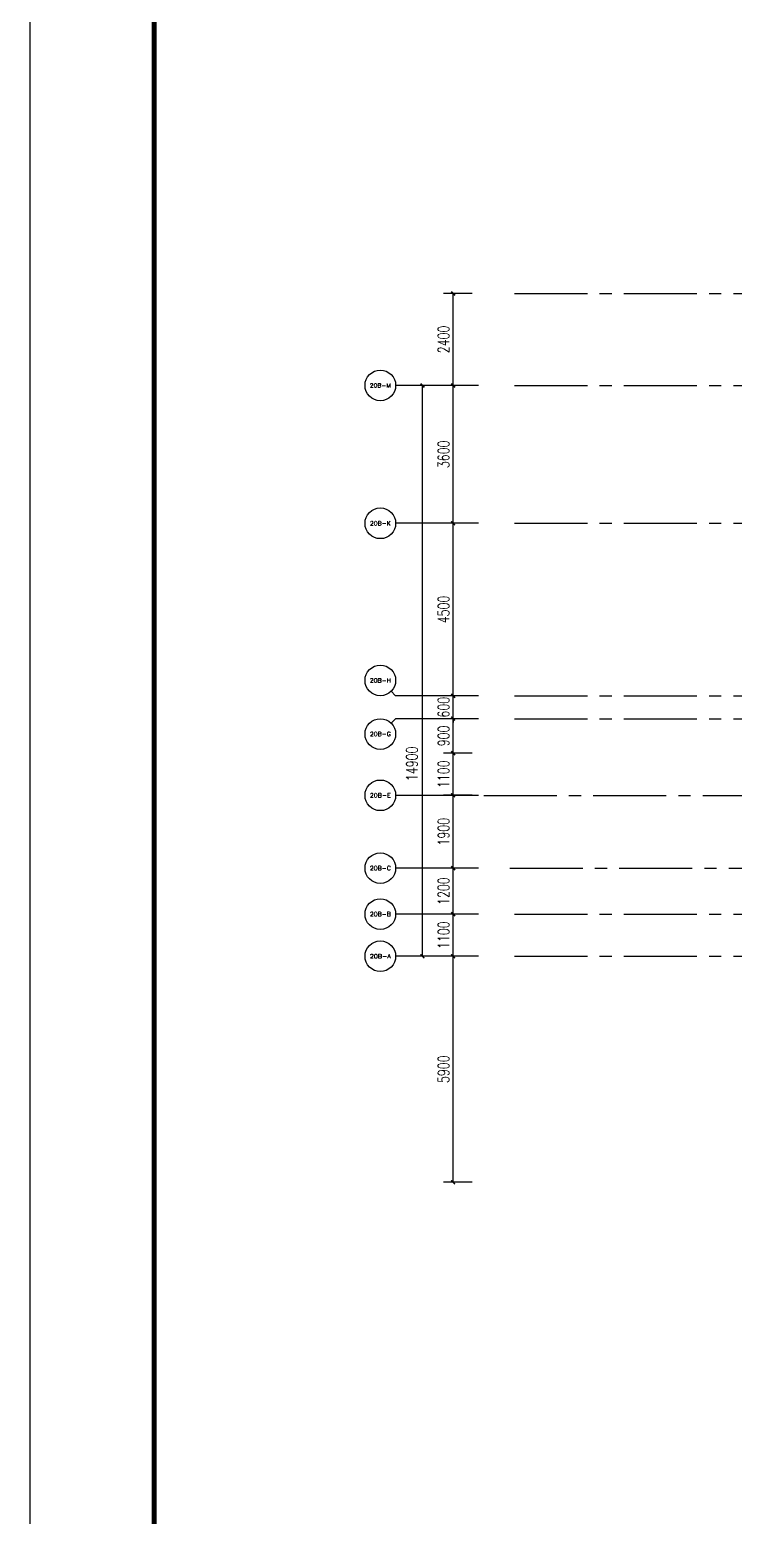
# Model space of a CAD drawing. Extents: x 296441 to 853063, y 459050 to 1117990.
# Drawn here: x 582499 to 600890, y 788820 to 827622 of the extents above; entities that cross this region are included whole.
import ezdxf
from ezdxf.enums import TextEntityAlignment as Align

# ---------------------------------------------------------------- set-up
doc = ezdxf.new("R2010")
doc.units = 0
doc.header["$LTSCALE"] = 1000
doc.linetypes.add('14-GRID$0$CENTER2', pattern=[28.575, 19.05, -3.175, 3.175, -3.175])
for name, color, linetype in [('14-GRID$0$G-GRID', 9, '14-GRID$0$CENTER2'), ('AXIS', 3, 'Continuous'), ('AXIS_TEXT', 7, 'Continuous'), ('G-GRID-IDEN', 4, 'Continuous'), ('G-GRID-TEXT', 33, 'Continuous'), ('PUB_DIM', 3, 'Continuous'), ('ZT1_通用--图框---PM、LM、DY、JD', 150, 'Continuous')]:
    doc.layers.add(name, color=color, linetype=linetype)
doc.styles.add('_TCH_AXIS', font='COMPLEX', dxfattribs={"bigfont": 'GBCBIG'})
doc.styles.add('_TCH_DIM_T3', font='SIMPLEX', dxfattribs={"width": 0.705882, "bigfont": 'GBCBIG'})
doc.styles.add('GOA_04_COMPLEX_1.00', font='complex.shx')
doc.styles.add('ZT_图框1', font='ROMANS', dxfattribs={"width": 0.8, "bigfont": 'CHINESE'})
doc.dimstyles.new('_TCH_ARCH&&100', dxfattribs={"dimtxt": 297.5, "dimasz": 100, "dimexe": 250, "dimexo": 300, "dimgap": 100, "dimtad": 1, "dimdec": 0, "dimzin": 0, "dimdsep": 46, "dimtxsty": '_TCH_DIM_T3', "dimblk": 'ARCHTICK', "dimcen": 0.09, "dimclrt": 7, "dimazin": 2, "dimtfac": 1, "dimtdec": 0, "dimtix": 1, "dimtmove": 2, "dimatfit": 3, "dimfxl": 0, "dimtolj": 1, "dimtzin": 0, "dimarcsym": 0})

# ---------------------------------------------------------------- blocks, each defined once
blk = doc.blocks.new('_AXISO')
at = {"layer": 'G-GRID-IDEN'}
blk.add_circle((0, 0), 0.5, dxfattribs=at)
at = {"layer": 'G-GRID-TEXT', "style": 'GOA_04_COMPLEX_1.00', "width": 1.041667}
blk.add_attdef('A', text='', height=0.56, dxfattribs=at).set_placement((-0.25, -0.28), (0.25, -0.28), align=Align.FIT)
blk = doc.blocks.new('_ArchTick')
at = {"color": 0, "linetype": 'ByBlock', "const_width": 0.4}
blk.add_lwpolyline([(-0.5, -0.5), (0.5, 0.5)], dxfattribs=at)
blk = doc.blocks.new('*D1916')
at = {"layer": 'Defpoints', "color": 0, "transparency": 16777216}
for p in [(592751, 818338), (594351, 818338), (594351, 803438)]:
    blk.add_point(p, dxfattribs=at)
at = {"layer": 'PUB_DIM', "color": 0, "lineweight": -2, "transparency": 16777216}
for p, q in [((594051, 818338), (592501, 818338)), ((592751, 803438), (592751, 818338)), ((594051, 803438), (592501, 803438))]:
    blk.add_line(p, q, dxfattribs=at)
at = {"layer": 'PUB_DIM', "color": 0, "lineweight": -2, "transparency": 16777216, "xscale": 100, "yscale": 100, "zscale": 100}
for p, rotation in [((592751, 818338), 90), ((592751, 803438), 270)]:
    blk.add_blockref('_ArchTick', p, dxfattribs=dict(at, rotation=rotation))
at = {"layer": 'PUB_DIM', "color": 7, "transparency": 16777216, "insert": (592476, 808460), "char_height": 297.5, "attachment_point": 5, "rotation": 90, "style": '_TCH_DIM_T3'}
blk.add_mtext('\\A1;14900', dxfattribs=at)
blk = doc.blocks.new('*D1917')
at = {"layer": 'Defpoints', "color": 0, "transparency": 16777216}
for p in [(593551, 803438), (594351, 803438), (594351, 797538)]:
    blk.add_point(p, dxfattribs=at)
at = {"layer": 'PUB_DIM', "color": 0, "lineweight": -2, "transparency": 16777216}
for p, q in [((594051, 803438), (593301, 803438)), ((593551, 797538), (593551, 803438)), ((594051, 797538), (593301, 797538))]:
    blk.add_line(p, q, dxfattribs=at)
at = {"layer": 'PUB_DIM', "color": 0, "lineweight": -2, "transparency": 16777216, "xscale": 100, "yscale": 100, "zscale": 100}
for p, rotation in [((593551, 803438), 90), ((593551, 797538), 270)]:
    blk.add_blockref('_ArchTick', p, dxfattribs=dict(at, rotation=rotation))
at = {"layer": 'PUB_DIM', "color": 7, "transparency": 16777216, "insert": (593302, 800488), "char_height": 297.5, "attachment_point": 5, "rotation": 90, "style": '_TCH_DIM_T3'}
blk.add_mtext('\\A1;5900', dxfattribs=at)
blk = doc.blocks.new('*D1918')
at = {"layer": 'Defpoints', "color": 0, "transparency": 16777216}
for p in [(593551, 804538), (594351, 804538), (594351, 803438)]:
    blk.add_point(p, dxfattribs=at)
at = {"layer": 'PUB_DIM', "color": 0, "lineweight": -2, "transparency": 16777216}
for p, q in [((594051, 804538), (593301, 804538)), ((593551, 803438), (593551, 804538)), ((594051, 803438), (593301, 803438))]:
    blk.add_line(p, q, dxfattribs=at)
at = {"layer": 'PUB_DIM', "color": 0, "lineweight": -2, "transparency": 16777216, "xscale": 100, "yscale": 100, "zscale": 100}
for p, rotation in [((593551, 804538), 90), ((593551, 803438), 270)]:
    blk.add_blockref('_ArchTick', p, dxfattribs=dict(at, rotation=rotation))
at = {"layer": 'PUB_DIM', "color": 7, "transparency": 16777216, "insert": (593302, 803988), "char_height": 297.5, "attachment_point": 5, "rotation": 90, "style": '_TCH_DIM_T3'}
blk.add_mtext('\\A1;1100', dxfattribs=at)
blk = doc.blocks.new('*D1919')
at = {"layer": 'Defpoints', "color": 0, "transparency": 16777216}
for p in [(593551, 805738), (594351, 805738), (594351, 804538)]:
    blk.add_point(p, dxfattribs=at)
at = {"layer": 'PUB_DIM', "color": 0, "lineweight": -2, "transparency": 16777216}
for p, q in [((594051, 805738), (593301, 805738)), ((593551, 804538), (593551, 805738)), ((594051, 804538), (593301, 804538))]:
    blk.add_line(p, q, dxfattribs=at)
at = {"layer": 'PUB_DIM', "color": 0, "lineweight": -2, "transparency": 16777216, "xscale": 100, "yscale": 100, "zscale": 100}
for p, rotation in [((593551, 805738), 90), ((593551, 804538), 270)]:
    blk.add_blockref('_ArchTick', p, dxfattribs=dict(at, rotation=rotation))
at = {"layer": 'PUB_DIM', "color": 7, "transparency": 16777216, "insert": (593302, 805138), "char_height": 297.5, "attachment_point": 5, "rotation": 90, "style": '_TCH_DIM_T3'}
blk.add_mtext('\\A1;1200', dxfattribs=at)
blk = doc.blocks.new('*D1920')
at = {"layer": 'Defpoints', "color": 0, "transparency": 16777216}
for p in [(593551, 807638), (594351, 807638), (594351, 805738)]:
    blk.add_point(p, dxfattribs=at)
at = {"layer": 'PUB_DIM', "color": 0, "lineweight": -2, "transparency": 16777216}
for p, q in [((594051, 807638), (593301, 807638)), ((593551, 805738), (593551, 807638)), ((594051, 805738), (593301, 805738))]:
    blk.add_line(p, q, dxfattribs=at)
at = {"layer": 'PUB_DIM', "color": 0, "lineweight": -2, "transparency": 16777216, "xscale": 100, "yscale": 100, "zscale": 100}
for p, rotation in [((593551, 807638), 90), ((593551, 805738), 270)]:
    blk.add_blockref('_ArchTick', p, dxfattribs=dict(at, rotation=rotation))
at = {"layer": 'PUB_DIM', "color": 7, "transparency": 16777216, "insert": (593302, 806688), "char_height": 297.5, "attachment_point": 5, "rotation": 90, "style": '_TCH_DIM_T3'}
blk.add_mtext('\\A1;1900', dxfattribs=at)
blk = doc.blocks.new('*D1921')
at = {"layer": 'Defpoints', "color": 0, "transparency": 16777216}
for p in [(593551, 808738), (594351, 808738), (594351, 807638)]:
    blk.add_point(p, dxfattribs=at)
at = {"layer": 'PUB_DIM', "color": 0, "lineweight": -2, "transparency": 16777216}
for p, q in [((594051, 808738), (593301, 808738)), ((593551, 807638), (593551, 808738)), ((594051, 807638), (593301, 807638))]:
    blk.add_line(p, q, dxfattribs=at)
at = {"layer": 'PUB_DIM', "color": 0, "lineweight": -2, "transparency": 16777216, "xscale": 100, "yscale": 100, "zscale": 100}
for p, rotation in [((593551, 808738), 90), ((593551, 807638), 270)]:
    blk.add_blockref('_ArchTick', p, dxfattribs=dict(at, rotation=rotation))
at = {"layer": 'PUB_DIM', "color": 7, "transparency": 16777216, "insert": (593302, 808188), "char_height": 297.5, "attachment_point": 5, "rotation": 90, "style": '_TCH_DIM_T3'}
blk.add_mtext('\\A1;1100', dxfattribs=at)
blk = doc.blocks.new('*D1922')
at = {"layer": 'Defpoints', "color": 0, "transparency": 16777216}
for p in [(593551, 809638), (594351, 809638), (594351, 808738)]:
    blk.add_point(p, dxfattribs=at)
at = {"layer": 'PUB_DIM', "color": 0, "lineweight": -2, "transparency": 16777216}
for p, q in [((594051, 809638), (593301, 809638)), ((593551, 808738), (593551, 809638)), ((594051, 808738), (593301, 808738))]:
    blk.add_line(p, q, dxfattribs=at)
at = {"layer": 'PUB_DIM', "color": 0, "lineweight": -2, "transparency": 16777216, "xscale": 100, "yscale": 100, "zscale": 100}
for p, rotation in [((593551, 809638), 90), ((593551, 808738), 270)]:
    blk.add_blockref('_ArchTick', p, dxfattribs=dict(at, rotation=rotation))
at = {"layer": 'PUB_DIM', "color": 7, "transparency": 16777216, "insert": (593302, 809188), "char_height": 297.5, "attachment_point": 5, "rotation": 90, "style": '_TCH_DIM_T3'}
blk.add_mtext('\\A1;900', dxfattribs=at)
blk = doc.blocks.new('*D1923')
at = {"layer": 'Defpoints', "color": 0, "transparency": 16777216}
for p in [(593551, 810238), (594351, 810238), (594351, 809638)]:
    blk.add_point(p, dxfattribs=at)
at = {"layer": 'PUB_DIM', "color": 0, "lineweight": -2, "transparency": 16777216}
for p, q in [((594051, 810238), (593301, 810238)), ((593551, 810238), (593551, 810338)), ((593551, 809638), (593551, 810238)), ((594051, 809638), (593301, 809638)), ((593551, 809638), (593551, 809538))]:
    blk.add_line(p, q, dxfattribs=at)
at = {"layer": 'PUB_DIM', "color": 0, "lineweight": -2, "transparency": 16777216, "xscale": 100, "yscale": 100, "zscale": 100}
for p, rotation in [((593551, 810238), 270), ((593551, 809638), 90)]:
    blk.add_blockref('_ArchTick', p, dxfattribs=dict(at, rotation=rotation))
at = {"layer": 'PUB_DIM', "color": 7, "transparency": 16777216, "insert": (593302, 809938), "char_height": 297.5, "attachment_point": 5, "rotation": 90, "style": '_TCH_DIM_T3'}
blk.add_mtext('\\A1;600', dxfattribs=at)
blk = doc.blocks.new('*D1924')
at = {"layer": 'Defpoints', "color": 0, "transparency": 16777216}
for p in [(593551, 814738), (594351, 814738), (594351, 810238)]:
    blk.add_point(p, dxfattribs=at)
at = {"layer": 'PUB_DIM', "color": 0, "lineweight": -2, "transparency": 16777216}
for p, q in [((594051, 814738), (593301, 814738)), ((593551, 810238), (593551, 814738)), ((594051, 810238), (593301, 810238))]:
    blk.add_line(p, q, dxfattribs=at)
at = {"layer": 'PUB_DIM', "color": 0, "lineweight": -2, "transparency": 16777216, "xscale": 100, "yscale": 100, "zscale": 100}
for p, rotation in [((593551, 814738), 90), ((593551, 810238), 270)]:
    blk.add_blockref('_ArchTick', p, dxfattribs=dict(at, rotation=rotation))
at = {"layer": 'PUB_DIM', "color": 7, "transparency": 16777216, "insert": (593302, 812488), "char_height": 297.5, "attachment_point": 5, "rotation": 90, "style": '_TCH_DIM_T3'}
blk.add_mtext('\\A1;4500', dxfattribs=at)
blk = doc.blocks.new('*D1925')
at = {"layer": 'Defpoints', "color": 0, "transparency": 16777216}
for p in [(593551, 818338), (594351, 818338), (594351, 814738)]:
    blk.add_point(p, dxfattribs=at)
at = {"layer": 'PUB_DIM', "color": 0, "lineweight": -2, "transparency": 16777216}
for p, q in [((594051, 818338), (593301, 818338)), ((593551, 814738), (593551, 818338)), ((594051, 814738), (593301, 814738))]:
    blk.add_line(p, q, dxfattribs=at)
at = {"layer": 'PUB_DIM', "color": 0, "lineweight": -2, "transparency": 16777216, "xscale": 100, "yscale": 100, "zscale": 100}
for p, rotation in [((593551, 818338), 90), ((593551, 814738), 270)]:
    blk.add_blockref('_ArchTick', p, dxfattribs=dict(at, rotation=rotation))
at = {"layer": 'PUB_DIM', "color": 7, "transparency": 16777216, "insert": (593302, 816538), "char_height": 297.5, "attachment_point": 5, "rotation": 90, "style": '_TCH_DIM_T3'}
blk.add_mtext('\\A1;3600', dxfattribs=at)
blk = doc.blocks.new('*D1926')
at = {"layer": 'Defpoints', "color": 0, "transparency": 16777216}
for p in [(593551, 820738), (594351, 820738), (594351, 818338)]:
    blk.add_point(p, dxfattribs=at)
at = {"layer": 'PUB_DIM', "color": 0, "lineweight": -2, "transparency": 16777216}
for p, q in [((594051, 820738), (593301, 820738)), ((593551, 818338), (593551, 820738)), ((594051, 818338), (593301, 818338))]:
    blk.add_line(p, q, dxfattribs=at)
at = {"layer": 'PUB_DIM', "color": 0, "lineweight": -2, "transparency": 16777216, "xscale": 100, "yscale": 100, "zscale": 100}
for p, rotation in [((593551, 820738), 90), ((593551, 818338), 270)]:
    blk.add_blockref('_ArchTick', p, dxfattribs=dict(at, rotation=rotation))
at = {"layer": 'PUB_DIM', "color": 7, "transparency": 16777216, "insert": (593302, 819538), "char_height": 297.5, "attachment_point": 5, "rotation": 90, "style": '_TCH_DIM_T3'}
blk.add_mtext('\\A1;2400', dxfattribs=at)
blk = doc.blocks.new('ZT_A1标准图框')
blk.add_lwpolyline([(0, -594), (841, -594), (841, 0), (0, 0)], close=True)
at = {"const_width": 1}
blk.add_lwpolyline([(25, -584), (831, -584), (831, -10), (25, -10)], close=True, dxfattribs=at)
at = {"color": 70, "ltscale": 0.3, "style": 'ZT_图框1', "flags": 8}
for tag, width, p in [('子项名称', 0.65, (803.53, -431.64)), ('图名', 0.8, (803.53, -450.79))]:
    blk.add_attdef(tag, text='', height=3.5, dxfattribs=dict(at, width=width)).set_placement(p, align=Align.MIDDLE)
at = {"color": 70, "style": 'ZT_图框1', "width": 0.7, "flags": 8}
for tag, p in [('比例', (823.26, -510.32)), ('版本', (823.22, -517.8)), ('图号', (809.52, -525.31))]:
    blk.add_attdef(tag, text='', height=2.8, dxfattribs=at).set_placement(p, align=Align.MIDDLE)

msp = doc.modelspace()

# ---------------------------------------------------------------- linework, layer by layer
at = {"layer": '14-GRID$0$G-GRID', "color": 8, "ltscale": 0.1}
for p, q in [((595151, 820737.8), (674432.5, 820737.8)), ((595151, 818337.8), (674432.5, 818337.8)), ((595151, 818337.8), (674432.5, 818337.8)), ((595151, 814737.8), (620098.5, 814737.8)), ((595151, 810237.8), (620098.5, 810237.8)), ((595151, 809637.8), (620098.5, 809637.8)), ((594351, 807637.8), (620098.5, 807637.8)), ((595031, 805737.8), (674312.5, 805737.8)), ((595151, 804537.8), (674432.5, 804537.8)), ((595151, 804537.8), (674432.5, 804537.8)), ((595151, 803437.8), (674432.5, 803437.8)), ((595151, 803437.8), (674432.5, 803437.8))]:
    msp.add_line(p, q, dxfattribs=at)
at = {"layer": 'AXIS'}
for p, q in [((594212, 818337.8), (592051, 818337.8)), ((594212, 814737.8), (592051, 814737.8)), ((591933.9, 810354.9), (592051, 810237.8)), ((594212, 810237.8), (592051, 810237.8)), ((591933.9, 809520.9), (592051, 809638.1)), ((594212, 809638.1), (592051, 809638.1)), ((594212, 807637.8), (592051, 807637.8)), ((594212, 805737.8), (592051, 805737.8)), ((594212, 804537.8), (592051, 804537.8)), ((594212, 803437.8), (592051, 803437.8))]:
    msp.add_line(p, q, dxfattribs=at)

# ---------------------------------------------------------------- block references
ref = msp.add_blockref('_AXISO', (591651, 818337.8), dxfattribs=dict(at, xscale=800, yscale=800, zscale=800))
ref.add_attrib('A', '20B-M', dxfattribs={"layer": 'AXIS_TEXT', "height": 105.94, "style": '_TCH_AXIS'}).set_placement((591376.1, 818284.8), (591926, 818284.8), align=Align.FIT)
ref = msp.add_blockref('_AXISO', (591651, 814737.8), dxfattribs=dict(at, xscale=800, yscale=800, zscale=800))
ref.add_attrib('A', '20B-K', dxfattribs={"layer": 'AXIS_TEXT', "height": 107.85, "style": '_TCH_AXIS'}).set_placement((591376.3, 814683.9), (591925.8, 814683.9), align=Align.FIT)
ref = msp.add_blockref('_AXISO', (591651, 810637.8), dxfattribs=dict(at, xscale=800, yscale=800, zscale=800))
ref.add_attrib('A', '20B-H', dxfattribs={"layer": 'AXIS_TEXT', "height": 106.89, "style": '_TCH_AXIS'}).set_placement((591376.2, 810584.3), (591925.9, 810584.3), align=Align.FIT)
ref = msp.add_blockref('_AXISO', (591651, 809238.1), dxfattribs=dict(at, xscale=800, yscale=800, zscale=800))
ref.add_attrib('A', '20B-G', dxfattribs={"layer": 'AXIS_TEXT', "height": 108.83, "style": '_TCH_AXIS'}).set_placement((591376.3, 809183.7), (591925.7, 809183.7), align=Align.FIT)
ref = msp.add_blockref('_AXISO', (591651, 807637.8), dxfattribs=dict(at, xscale=800, yscale=800, zscale=800))
ref.add_attrib('A', '20B-E', dxfattribs={"layer": 'AXIS_TEXT', "height": 110.84, "style": '_TCH_AXIS'}).set_placement((591376.6, 807582.4), (591925.5, 807582.4), align=Align.FIT)
ref = msp.add_blockref('_AXISO', (591651, 805737.8), dxfattribs=dict(at, xscale=800, yscale=800, zscale=800))
ref.add_attrib('A', '20B-C', dxfattribs={"layer": 'AXIS_TEXT', "height": 111.87, "style": '_TCH_AXIS'}).set_placement((591376.7, 805681.9), (591925.4, 805681.9), align=Align.FIT)
ref = msp.add_blockref('_AXISO', (591651, 804537.8), dxfattribs=dict(at, xscale=800, yscale=800, zscale=800))
ref.add_attrib('A', '20B-B', dxfattribs={"layer": 'AXIS_TEXT', "height": 109.83, "style": '_TCH_AXIS'}).set_placement((591376.4, 804482.9), (591925.6, 804482.9), align=Align.FIT)
ref = msp.add_blockref('_AXISO', (591651, 803437.8), dxfattribs=dict(at, xscale=800, yscale=800, zscale=800))
ref.add_attrib('A', '20B-A', dxfattribs={"layer": 'AXIS_TEXT', "height": 108.83, "style": '_TCH_AXIS'}).set_placement((591376.3, 803383.4), (591925.7, 803383.4), align=Align.FIT)
at = {"layer": 'ZT1_通用--图框---PM、LM、DY、JD', "ltscale": 10, "xscale": 130, "yscale": 130, "zscale": 130}
msp.add_blockref('ZT_A1标准图框', (582499.1, 845150), dxfattribs=at)

# ---------------------------------------------------------------- dimensions: what is measured, and where the dimension line sits
at = {"layer": 'PUB_DIM'}
for p1, p2, picture, middle in [((594351, 818337.8), (594351, 820737.8), '*D1926', (593302.3, 819537.8)), ((594351, 814737.8), (594351, 818337.8), '*D1925', (593302.3, 816537.8)), ((594351, 810237.8), (594351, 814737.8), '*D1924', (593302.3, 812487.8)), ((594351, 809638.1), (594351, 810237.8), '*D1923', (593302.3, 809937.9)), ((594351, 808737.8), (594351, 809638.1), '*D1922', (593302.3, 809187.9)), ((594351, 807637.8), (594351, 808737.8), '*D1921', (593302.3, 808187.8)), ((594351, 805737.8), (594351, 807637.8), '*D1920', (593302.3, 806687.8)), ((594351, 804537.8), (594351, 805737.8), '*D1919', (593302.3, 805137.8)), ((594351, 803437.8), (594351, 804537.8), '*D1918', (593302.3, 803987.8)), ((594351, 797537.8), (594351, 803437.8), '*D1917', (593302.3, 800487.8))]:
    dim = msp.add_aligned_dim(p1=p1, p2=p2, distance=800, dimstyle='_TCH_ARCH&&100', dxfattribs=at)
    dim.commit()
    dim.dimension.update_dxf_attribs({"geometry": picture, "text_midpoint": middle})
dim = msp.add_linear_dim(base=(592751, 818337.8), p1=(594351, 803437.8), p2=(594351, 818337.8), angle=90, dimstyle='_TCH_ARCH&&100', dxfattribs=at)
dim.commit()
dim.dimension.update_dxf_attribs({"geometry": '*D1916', "text_midpoint": (592476, 808460.1), "dimtype": 161})

doc.saveas('drawing.dxf')
